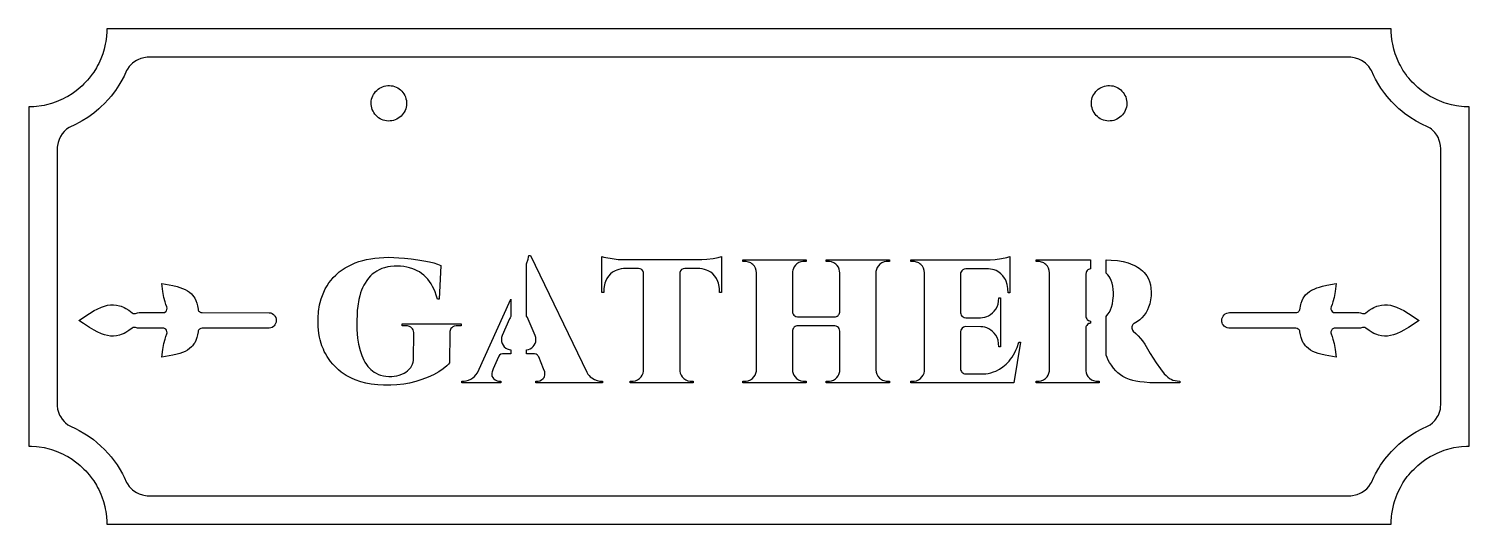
# Model space of a CAD drawing. Header units: millimetres. Extents: x 0 to 203, y 0 to 70.
import ezdxf

# ---------------------------------------------------------------- set-up
doc = ezdxf.new("R2010")
doc.units = ezdxf.units.MM
doc.layers.add('CUT', color=1, linetype='Continuous')
doc.layers.add('SCORE_OPTIONAL', color=5, linetype='Continuous')

msp = doc.modelspace()

# ---------------------------------------------------------------- linework, layer by layer
at = {"layer": 'CUT'}
for points in [[(202.48, 58.87), (201.76, 58.94), (201.41, 59), (200.7, 59.14), (200.01, 59.32), (199.66, 59.43), (199.33, 59.56), (198.66, 59.83), (198.01, 60.15), (197.7, 60.32), (197.39, 60.51), (196.79, 60.91), (196.5, 61.12), (195.95, 61.58), (195.42, 62.07), (195.17, 62.33), (194.7, 62.87), (194.47, 63.15), (194.26, 63.44), (193.86, 64.04), (193.5, 64.66), (193.33, 64.98), (193.18, 65.31), (192.91, 65.98), (192.78, 66.31), (192.57, 67), (192.41, 67.7), (192.35, 68.06), (192.25, 68.77), (192.21, 69.49), (192.2, 69.85), (11, 69.85), (10.99, 69.49), (10.95, 68.77), (10.85, 68.06), (10.79, 67.7), (10.63, 67), (10.53, 66.66), (10.42, 66.31), (10.16, 65.64), (9.87, 64.98), (9.7, 64.66), (9.53, 64.35), (9.15, 63.74), (8.94, 63.44), (8.5, 62.87), (8.27, 62.6), (7.78, 62.07), (7.52, 61.82), (6.98, 61.35), (6.7, 61.12), (6.11, 60.7), (5.5, 60.32), (5.19, 60.15), (4.87, 59.98), (4.21, 59.69), (3.87, 59.56), (3.19, 59.32), (2.5, 59.14), (2.15, 59.06), (1.79, 59), (1.08, 58.9), (0.72, 58.87), (0, 58.85), (0, 11), (0.36, 10.99), (1.08, 10.95), (1.44, 10.91), (2.15, 10.79), (2.85, 10.63), (3.19, 10.53), (3.87, 10.29), (4.21, 10.16), (4.87, 9.87), (5.19, 9.7), (5.5, 9.53), (6.11, 9.15), (6.41, 8.94), (6.98, 8.5), (7.25, 8.27), (7.78, 7.78), (8.03, 7.52), (8.5, 6.98), (8.94, 6.41), (9.15, 6.11), (9.53, 5.5), (9.7, 5.19), (9.87, 4.87), (10.16, 4.21), (10.29, 3.87), (10.53, 3.19), (10.71, 2.5), (10.79, 2.15), (10.85, 1.79), (10.95, 1.08), (10.99, 0.36), (11, 0), (192.2, 0), (192.21, 0.36), (192.25, 1.08), (192.29, 1.44), (192.41, 2.15), (192.57, 2.85), (192.67, 3.19), (192.91, 3.87), (193.04, 4.21), (193.18, 4.54), (193.5, 5.19), (193.86, 5.81), (194.05, 6.11), (194.47, 6.7), (194.7, 6.98), (195.17, 7.52), (195.42, 7.78), (195.95, 8.27), (196.22, 8.5), (196.5, 8.73), (197.09, 9.15), (197.7, 9.53), (198.01, 9.7), (198.66, 10.02), (198.99, 10.16), (199.66, 10.42), (200.01, 10.53), (200.7, 10.71), (201.05, 10.79), (201.76, 10.91), (202.12, 10.95), (202.84, 10.99), (203.2, 11), (203.2, 58.85)], [(53.29, 59.52), (53.3, 59.27), (53.28, 59.03), (53.24, 58.79), (53.17, 58.55), (53.08, 58.32), (52.97, 58.1), (52.83, 57.9), (52.68, 57.71), (52.51, 57.53), (52.33, 57.37), (52.12, 57.23), (51.91, 57.11), (51.69, 57.01), (51.45, 56.94), (51.21, 56.88), (50.97, 56.86), (50.72, 56.85), (50.48, 56.87), (50.24, 56.91), (50, 56.98), (49.77, 57.07), (49.55, 57.18), (49.35, 57.32), (49.16, 57.47), (48.98, 57.64), (48.82, 57.82), (48.68, 58.03), (48.56, 58.24), (48.46, 58.46), (48.39, 58.7), (48.33, 58.94), (48.31, 59.18), (48.3, 59.43), (48.32, 59.67), (48.36, 59.91), (48.43, 60.15), (48.52, 60.38), (48.63, 60.6), (48.77, 60.8), (48.92, 60.99), (49.09, 61.17), (49.27, 61.33), (49.48, 61.47), (49.69, 61.59), (49.91, 61.69), (50.15, 61.76), (50.39, 61.82), (50.63, 61.84), (50.88, 61.85), (51.12, 61.83), (51.36, 61.79), (51.6, 61.72), (51.83, 61.63), (52.05, 61.52), (52.25, 61.38), (52.44, 61.23), (52.62, 61.06), (52.78, 60.88), (52.92, 60.67), (53.04, 60.46), (53.14, 60.24), (53.21, 60), (53.27, 59.76)], [(154.89, 59.52), (154.9, 59.27), (154.88, 59.03), (154.84, 58.79), (154.77, 58.55), (154.68, 58.32), (154.57, 58.1), (154.43, 57.9), (154.28, 57.71), (154.11, 57.53), (153.93, 57.37), (153.72, 57.23), (153.51, 57.11), (153.29, 57.01), (153.05, 56.94), (152.81, 56.88), (152.57, 56.86), (152.32, 56.85), (152.08, 56.87), (151.84, 56.91), (151.6, 56.98), (151.37, 57.07), (151.15, 57.18), (150.95, 57.32), (150.76, 57.47), (150.58, 57.64), (150.42, 57.82), (150.28, 58.03), (150.16, 58.24), (150.06, 58.46), (149.99, 58.7), (149.93, 58.94), (149.91, 59.18), (149.9, 59.43), (149.92, 59.67), (149.96, 59.91), (150.03, 60.15), (150.12, 60.38), (150.23, 60.6), (150.37, 60.8), (150.52, 60.99), (150.69, 61.17), (150.87, 61.33), (151.08, 61.47), (151.29, 61.59), (151.51, 61.69), (151.75, 61.76), (151.99, 61.82), (152.23, 61.84), (152.48, 61.85), (152.72, 61.83), (152.96, 61.79), (153.2, 61.72), (153.43, 61.63), (153.65, 61.52), (153.85, 61.38), (154.04, 61.23), (154.22, 61.06), (154.38, 60.88), (154.52, 60.67), (154.64, 60.46), (154.74, 60.24), (154.81, 60), (154.87, 59.76)], [(52.66, 28.23), (60.99, 28.23), (60.99, 27.98), (60.52, 27.98), (60.27, 27.96), (60.02, 27.9), (59.81, 27.81), (59.67, 27.71), (59.56, 27.59), (59.48, 27.46), (59.42, 27.31), (59.39, 27.16), (59.38, 26.98), (59.37, 22.77), (59.2, 22.56), (58.98, 22.35), (58.46, 21.92), (57.83, 21.5), (57.08, 21.08), (56.36, 20.74), (55.46, 20.4), (54.61, 20.13), (53.71, 19.9), (52.9, 19.76), (51.92, 19.64), (51.06, 19.59), (50.06, 19.58), (49.25, 19.63), (48.3, 19.74), (47.56, 19.89), (46.85, 20.08), (46.02, 20.37), (45.54, 20.58), (45.22, 20.74), (44.78, 20.98), (44.36, 21.25), (44.08, 21.45), (43.7, 21.75), (43.45, 21.98), (43.11, 22.32), (42.88, 22.56), (42.57, 22.94), (42.28, 23.34), (42.1, 23.63), (41.85, 24.06), (41.69, 24.36), (41.55, 24.68), (41.36, 25.16), (41.25, 25.5), (41.11, 26), (41.03, 26.36), (40.93, 26.9), (40.83, 27.86), (40.81, 28.45), (40.81, 29.05), (40.88, 30), (41.02, 30.91), (41.1, 31.26), (41.24, 31.76), (41.41, 32.25), (41.6, 32.72), (41.82, 33.17), (42.07, 33.6), (42.34, 34.02), (42.64, 34.41), (42.96, 34.78), (43.31, 35.13), (43.8, 35.56), (44.2, 35.85), (44.63, 36.13), (45.08, 36.39), (45.55, 36.63), (46.05, 36.84), (46.56, 37.02), (47.1, 37.18), (47.65, 37.32), (48.23, 37.43), (48.82, 37.52), (49.44, 37.58), (50.07, 37.62), (50.73, 37.63), (51.51, 37.62), (52.21, 37.58), (53.01, 37.52), (53.92, 37.42), (54.89, 37.28), (55.73, 37.14), (56.51, 36.99), (57.13, 36.83), (57.67, 36.66), (58.11, 36.49), (57.87, 31.75), (57.64, 31.75), (57.49, 32.27), (57.32, 32.74), (57.13, 33.18), (56.97, 33.51), (56.75, 33.89), (56.52, 34.23), (56.27, 34.54), (56, 34.83), (55.73, 35.09), (55.39, 35.36), (55.1, 35.56), (54.8, 35.74), (54.49, 35.88), (54.18, 36.01), (53.72, 36.15), (53.32, 36.25), (52.91, 36.32), (52.44, 36.37), (52.04, 36.39), (51.54, 36.38), (51.03, 36.33), (50.64, 36.27), (50.17, 36.16), (49.81, 36.04), (49.41, 35.86), (49.1, 35.7), (48.8, 35.5), (48.46, 35.24), (48.2, 35), (47.9, 34.67), (47.68, 34.38), (47.43, 34), (47.25, 33.68), (47.09, 33.34), (46.95, 32.98), (46.81, 32.6), (46.7, 32.2), (46.57, 31.66), (46.41, 30.76), (46.34, 30.13), (46.3, 29.64), (46.26, 28.58), (46.29, 27.43), (46.33, 26.82), (46.39, 26.23), (46.52, 25.39), (46.73, 24.49), (46.97, 23.77), (47.26, 23.13), (47.42, 22.84), (47.64, 22.5), (47.84, 22.25), (48.04, 22.02), (48.26, 21.8), (48.49, 21.6), (48.73, 21.43), (49, 21.28), (49.33, 21.12), (49.63, 21.01), (50.02, 20.92), (50.35, 20.86), (50.79, 20.82), (51.19, 20.82), (51.55, 20.85), (51.93, 20.91), (52.27, 21), (52.63, 21.13), (52.93, 21.28), (53.18, 21.43), (53.44, 21.62), (53.68, 21.85), (53.88, 22.1), (54.04, 22.36), (54.14, 22.58), (54.22, 22.83), (54.27, 23.07), (54.29, 23.34), (54.32, 26.86), (54.31, 27.05), (54.28, 27.22), (54.22, 27.4), (54.13, 27.56), (54.01, 27.7), (53.9, 27.78), (53.69, 27.89), (53.41, 27.96), (53.15, 27.98), (52.66, 27.98)], [(70.22, 36.7), (70.45, 37.39), (70.51, 37.65), (70.55, 37.88), (70.77, 37.88), (78.7, 21.43), (78.87, 21.17), (79.03, 20.97), (79.21, 20.78), (79.41, 20.63), (79.81, 20.4), (80.17, 20.26), (80.51, 20.18), (80.91, 20.17), (80.91, 19.93), (71.52, 19.93), (71.52, 20.17), (71.86, 20.18), (72.09, 20.23), (72.34, 20.35), (72.57, 20.53), (72.7, 20.68), (72.77, 20.82), (72.82, 21), (72.82, 21.21), (72.78, 21.47), (72.63, 21.9), (71.93, 23.59), (71.87, 23.69), (71.79, 23.8), (71.71, 23.87), (71.59, 23.96), (71.36, 24.03), (70.21, 24.04), (70.21, 24.59), (70.49, 24.64), (70.75, 24.74), (70.96, 24.87), (71.17, 25.06), (71.31, 25.24), (71.44, 25.5), (71.51, 25.73), (71.54, 26.01), (71.52, 26.3), (71.43, 26.59), (70.45, 28.93), (70.34, 29.14), (70.21, 29.31)], [(80.86, 37.75), (81.1, 37.67), (81.42, 37.6), (82.28, 37.44), (83.14, 37.34), (83.89, 37.31), (94.95, 37.31), (95.66, 37.36), (96.53, 37.48), (97.26, 37.62), (97.7, 37.75), (97.7, 32.65), (97.45, 32.67), (97.43, 33.25), (97.36, 33.75), (97.3, 34), (97.21, 34.24), (97.01, 34.66), (96.78, 34.99), (96.5, 35.29), (96.2, 35.52), (95.85, 35.73), (95.59, 35.84), (95.32, 35.92), (94.98, 36), (94.68, 36.04), (94.25, 36.07), (92.54, 36.07), (92.3, 36.02), (92.09, 35.89), (91.93, 35.71), (91.84, 35.48), (91.82, 35.31), (91.82, 21.76), (91.83, 21.59), (91.9, 21.29), (92.01, 21.03), (92.18, 20.77), (92.4, 20.55), (92.67, 20.36), (92.98, 20.23), (93.28, 20.18), (93.73, 20.17), (93.73, 19.93), (84.83, 19.93), (84.83, 20.17), (85.28, 20.18), (85.58, 20.23), (85.89, 20.36), (86.17, 20.55), (86.38, 20.77), (86.55, 21.03), (86.66, 21.29), (86.73, 21.59), (86.74, 21.76), (86.74, 35.31), (86.72, 35.48), (86.63, 35.71), (86.47, 35.89), (86.26, 36.02), (86.02, 36.07), (84.31, 36.07), (83.89, 36.04), (83.58, 36), (83.24, 35.92), (82.97, 35.84), (82.71, 35.73), (82.36, 35.52), (82.07, 35.29), (81.78, 34.99), (81.55, 34.66), (81.35, 34.24), (81.26, 34), (81.2, 33.75), (81.13, 33.25), (81.11, 32.67), (80.86, 32.65)], [(100.75, 37.28), (109.65, 37.28), (109.65, 37.03), (109.21, 37.03), (108.93, 36.98), (108.64, 36.88), (108.37, 36.71), (108.16, 36.51), (107.99, 36.29), (107.87, 36.06), (107.79, 35.81), (107.75, 35.62), (107.74, 35.44), (107.74, 29.98), (107.76, 29.8), (107.83, 29.62), (107.94, 29.46), (108.06, 29.36), (108.23, 29.27), (108.42, 29.23), (113.65, 29.22), (113.79, 29.23), (113.93, 29.27), (114.05, 29.33), (114.17, 29.42), (114.24, 29.5), (114.32, 29.62), (114.38, 29.76), (114.41, 29.89), (114.41, 35.46), (114.39, 35.7), (114.33, 35.98), (114.21, 36.23), (114.04, 36.46), (113.83, 36.67), (113.56, 36.86), (113.25, 36.98), (112.95, 37.03), (112.5, 37.03), (112.5, 37.28), (121.4, 37.28), (121.4, 37.03), (120.95, 37.03), (120.65, 36.98), (120.34, 36.85), (120.07, 36.66), (119.85, 36.44), (119.68, 36.18), (119.57, 35.91), (119.51, 35.62), (119.49, 35.44), (119.49, 21.76), (119.53, 21.44), (119.63, 21.13), (119.79, 20.85), (120.01, 20.6), (120.15, 20.48), (120.3, 20.38), (120.45, 20.3), (120.61, 20.24), (120.93, 20.18), (121.4, 20.17), (121.4, 19.93), (112.5, 19.93), (112.5, 20.17), (112.95, 20.18), (113.23, 20.22), (113.52, 20.33), (113.79, 20.5), (113.99, 20.69), (114.16, 20.9), (114.29, 21.12), (114.37, 21.37), (114.4, 21.55), (114.41, 21.73), (114.41, 27.22), (114.39, 27.41), (114.32, 27.58), (114.21, 27.74), (114.09, 27.85), (113.92, 27.94), (113.73, 27.98), (108.5, 27.98), (108.36, 27.97), (108.22, 27.93), (108.1, 27.87), (107.98, 27.78), (107.91, 27.71), (107.83, 27.58), (107.77, 27.45), (107.75, 27.31), (107.74, 21.76), (107.76, 21.55), (107.82, 21.27), (107.94, 21.01), (108.11, 20.76), (108.32, 20.54), (108.6, 20.35), (108.9, 20.23), (109.2, 20.18), (109.65, 20.17), (109.65, 19.93), (100.75, 19.93), (100.75, 20.17), (101.2, 20.18), (101.5, 20.23), (101.81, 20.36), (102.08, 20.55), (102.3, 20.77), (102.47, 21.03), (102.58, 21.29), (102.65, 21.59), (102.66, 21.76), (102.66, 35.44), (102.62, 35.77), (102.52, 36.08), (102.36, 36.36), (102.15, 36.6), (102, 36.73), (101.85, 36.83), (101.7, 36.9), (101.54, 36.96), (101.22, 37.03), (100.75, 37.03)], [(124.45, 37.28), (135.64, 37.29), (136.35, 37.34), (137.22, 37.46), (137.95, 37.59), (138.39, 37.73), (138.39, 32.62), (138.14, 32.62), (138.12, 33.24), (138.04, 33.79), (137.89, 34.25), (137.79, 34.48), (137.66, 34.71), (137.42, 35.04), (137.14, 35.32), (136.83, 35.54), (136.45, 35.75), (136.18, 35.85), (135.94, 35.92), (135.69, 35.97), (135.38, 36.01), (132.17, 36.02), (131.94, 35.97), (131.76, 35.88), (131.61, 35.74), (131.51, 35.57), (131.46, 35.43), (131.45, 35.26), (131.45, 29.82), (131.48, 29.64), (131.54, 29.49), (131.64, 29.34), (131.8, 29.22), (131.97, 29.13), (132.17, 29.1), (134.24, 29.1), (134.56, 29.13), (134.86, 29.19), (135.14, 29.28), (135.41, 29.4), (135.68, 29.56), (135.97, 29.78), (136.2, 30.02), (136.41, 30.3), (136.6, 30.64), (136.74, 31.04), (136.81, 31.44), (136.83, 31.93), (137.07, 31.93), (137.07, 25.05), (137.07, 25.03), (136.83, 25.03), (136.81, 25.49), (136.73, 25.93), (136.6, 26.3), (136.4, 26.67), (136.21, 26.92), (135.96, 27.18), (135.71, 27.38), (135.42, 27.56), (135.15, 27.68), (134.87, 27.76), (134.61, 27.82), (134.3, 27.85), (132.17, 27.86), (131.98, 27.83), (131.84, 27.77), (131.69, 27.66), (131.56, 27.51), (131.49, 27.37), (131.45, 27.18), (131.45, 21.93), (131.46, 21.81), (131.5, 21.67), (131.56, 21.54), (131.64, 21.43), (131.75, 21.33), (131.88, 21.26), (132.02, 21.21), (132.13, 21.19), (134.5, 21.19), (134.99, 21.21), (135.33, 21.26), (135.73, 21.34), (136.1, 21.46), (136.42, 21.58), (136.93, 21.84), (137.42, 22.17), (137.87, 22.55), (138.29, 22.99), (138.51, 23.26), (138.73, 23.56), (138.92, 23.87), (139.1, 24.2), (139.26, 24.54), (139.41, 24.9), (139.65, 25.68), (139.9, 25.68), (138.96, 19.93), (124.45, 19.93), (124.45, 20.17), (124.91, 20.18), (125.21, 20.23), (125.51, 20.36), (125.79, 20.55), (126, 20.77), (126.17, 21.03), (126.29, 21.29), (126.35, 21.59), (126.36, 21.76), (126.36, 35.44), (126.33, 35.77), (126.23, 36.08), (126.06, 36.36), (125.85, 36.6), (125.7, 36.73), (125.56, 36.83), (125.41, 36.9), (125.25, 36.96), (124.93, 37.03), (124.45, 37.03)], [(142.09, 37.28), (149.77, 37.28), (149.77, 35.99), (149.63, 35.96), (149.5, 35.91), (149.41, 35.85), (149.3, 35.75), (149.22, 35.64), (149.15, 35.51), (149.1, 35.27), (149.11, 29.32), (149.13, 29.18), (149.17, 29.08), (149.25, 28.96), (149.32, 28.88), (149.51, 28.73), (149.77, 28.64), (149.77, 28.35), (149.63, 28.32), (149.53, 28.28), (149.33, 28.15), (149.24, 28.03), (149.17, 27.92), (149.13, 27.82), (149.11, 27.67), (149.11, 21.61), (149.15, 21.32), (149.26, 21.05), (149.42, 20.81), (149.63, 20.58), (149.92, 20.37), (150.22, 20.24), (150.54, 20.18), (150.99, 20.17), (150.99, 19.93), (142.09, 19.93), (142.09, 20.17), (142.54, 20.18), (142.84, 20.23), (143.15, 20.36), (143.42, 20.55), (143.64, 20.77), (143.81, 21.03), (143.92, 21.29), (143.98, 21.59), (143.99, 21.76), (143.99, 35.44), (143.96, 35.77), (143.86, 36.08), (143.7, 36.36), (143.48, 36.6), (143.34, 36.73), (143.19, 36.83), (143.04, 36.9), (142.88, 36.96), (142.56, 37.03), (142.09, 37.03)], [(151.97, 35.4), (151.97, 37.28), (152.67, 37.25), (153.57, 37.16), (154.39, 37.02), (155.1, 36.83), (155.77, 36.58), (156.12, 36.41), (156.4, 36.26), (156.65, 36.1), (156.89, 35.91), (157.12, 35.72), (157.33, 35.5), (157.53, 35.27), (157.71, 35.02), (157.95, 34.61), (158.11, 34.23), (158.24, 33.73), (158.31, 33.28), (158.35, 32.7), (158.33, 32.18), (158.26, 31.64), (158.14, 31.08), (157.98, 30.58), (157.83, 30.22), (157.61, 29.83), (157.34, 29.46), (157.04, 29.11), (156.74, 28.83), (156.4, 28.59), (155.93, 28.32), (155.85, 28.25), (155.75, 28.14), (155.66, 27.97), (155.62, 27.82), (155.62, 27.64), (155.65, 27.48), (155.71, 27.35), (155.81, 27.2), (156.19, 26.87), (156.51, 26.55), (156.84, 26.19), (157.13, 25.83), (157.43, 25.37), (158.21, 24.05), (159.05, 22.73), (159.64, 21.9), (160.19, 21.22), (160.45, 20.95), (160.69, 20.74), (160.93, 20.56), (161.17, 20.43), (161.4, 20.33), (161.7, 20.25), (162.02, 20.2), (162.39, 20.17), (162.39, 19.93), (159.18, 19.93), (158.16, 19.95), (157.37, 20.01), (156.72, 20.08), (156.19, 20.16), (155.76, 20.25), (155.26, 20.41), (154.79, 20.6), (154.34, 20.82), (153.99, 21.05), (153.65, 21.32), (153.33, 21.63), (153.02, 21.99), (152.72, 22.4), (152.46, 22.82), (152.28, 23.14), (152.12, 23.49), (151.97, 23.85), (151.97, 29.29), (152.24, 29.61), (152.44, 29.91), (152.6, 30.23), (152.75, 30.62), (152.87, 31.06), (152.95, 31.55), (153.03, 32.21), (153.02, 32.65), (152.99, 33.11), (152.93, 33.57), (152.83, 33.98), (152.71, 34.36), (152.57, 34.68), (152.42, 34.93), (152.23, 35.16)], [(7.08, 28.73), (8.56, 29.73), (9.2, 30.11), (9.63, 30.34), (10.26, 30.62), (10.68, 30.76), (11.1, 30.86), (11.53, 30.92), (11.95, 30.93), (12.38, 30.89), (12.8, 30.79), (13.03, 30.72), (13.44, 30.55), (13.67, 30.43), (14.09, 30.17), (14.59, 29.79), (14.73, 29.73), (14.85, 29.7), (15.04, 29.71), (15.35, 29.8), (15.57, 29.83), (18.91, 29.83), (19.03, 29.84), (19.14, 29.87), (19.31, 29.98), (19.41, 30.1), (19.49, 30.28), (19.51, 30.47), (19.48, 30.63), (19.34, 30.97), (19.22, 31.35), (19.07, 31.96), (18.91, 32.82), (18.76, 33.92), (20.3, 33.65), (20.92, 33.5), (21.31, 33.38), (21.7, 33.24), (22.06, 33.08), (22.39, 32.9), (22.68, 32.7), (22.95, 32.46), (23.09, 32.31), (23.3, 32.04), (23.41, 31.87), (23.57, 31.53), (23.71, 31.16), (23.8, 30.77), (23.87, 30.32), (23.9, 30.2), (23.96, 30.1), (24.06, 29.98), (24.16, 29.91), (24.27, 29.86), (24.46, 29.83), (33.93, 29.82), (34.13, 29.78), (34.33, 29.7), (34.51, 29.58), (34.65, 29.44), (34.73, 29.33), (34.83, 29.14), (34.89, 28.93), (34.91, 28.71), (34.88, 28.5), (34.82, 28.31), (34.72, 28.12), (34.6, 27.96), (34.5, 27.87), (34.32, 27.75), (34.13, 27.67), (33.93, 27.63), (24.46, 27.63), (24.27, 27.59), (24.16, 27.55), (24.06, 27.48), (23.96, 27.36), (23.9, 27.25), (23.87, 27.14), (23.8, 26.69), (23.71, 26.3), (23.57, 25.92), (23.41, 25.59), (23.3, 25.41), (23.09, 25.14), (22.95, 25), (22.68, 24.76), (22.39, 24.56), (22.06, 24.37), (21.7, 24.21), (21.31, 24.07), (20.92, 23.96), (20.3, 23.81), (18.76, 23.53), (18.91, 24.64), (19.07, 25.5), (19.22, 26.11), (19.34, 26.48), (19.48, 26.83), (19.51, 26.98), (19.49, 27.18), (19.41, 27.36), (19.31, 27.48), (19.14, 27.58), (19.03, 27.62), (18.91, 27.63), (15.57, 27.63), (15.35, 27.65), (15.04, 27.75), (14.85, 27.75), (14.7, 27.72), (14.59, 27.66), (14.09, 27.29), (13.67, 27.03), (13.44, 26.91), (13.03, 26.74), (12.8, 26.66), (12.38, 26.57), (11.95, 26.53), (11.53, 26.53), (11.1, 26.59), (10.68, 26.69), (10.26, 26.83), (9.63, 27.11), (9.2, 27.34), (8.56, 27.72), (7.71, 28.29)], [(179.31, 30.24), (179.44, 30.96), (179.5, 31.18), (179.63, 31.53), (179.79, 31.87), (179.9, 32.04), (180.13, 32.33), (180.38, 32.58), (180.67, 32.8), (180.97, 32.99), (181.32, 33.16), (181.69, 33.31), (182.08, 33.44), (182.49, 33.55), (183.12, 33.69), (184.44, 33.92), (184.29, 32.81), (184.13, 31.96), (183.98, 31.35), (183.86, 30.97), (183.72, 30.63), (183.69, 30.47), (183.7, 30.32), (183.77, 30.13), (183.89, 29.98), (184.06, 29.87), (184.17, 29.84), (184.29, 29.83), (187.63, 29.83), (187.85, 29.8), (188.16, 29.71), (188.35, 29.7), (188.47, 29.73), (188.61, 29.79), (189.11, 30.17), (189.53, 30.43), (189.76, 30.55), (190.17, 30.72), (190.4, 30.79), (190.82, 30.89), (191.25, 30.93), (191.67, 30.92), (192.1, 30.86), (192.52, 30.76), (192.94, 30.62), (193.57, 30.34), (194, 30.11), (194.64, 29.73), (196.12, 28.73), (194.64, 27.72), (194, 27.34), (193.57, 27.11), (192.94, 26.83), (192.52, 26.69), (192.1, 26.59), (191.67, 26.53), (191.25, 26.53), (190.82, 26.57), (190.4, 26.66), (190.17, 26.74), (189.76, 26.91), (189.53, 27.03), (189.11, 27.29), (188.61, 27.66), (188.47, 27.73), (188.35, 27.75), (188.16, 27.75), (187.85, 27.65), (187.63, 27.63), (184.29, 27.63), (184.17, 27.62), (184.06, 27.58), (183.89, 27.48), (183.77, 27.32), (183.7, 27.14), (183.69, 26.98), (183.72, 26.83), (183.86, 26.48), (183.98, 26.11), (184.13, 25.5), (184.29, 24.64), (184.44, 23.53), (182.9, 23.81), (182.28, 23.96), (181.89, 24.07), (181.5, 24.21), (181.14, 24.37), (180.81, 24.56), (180.52, 24.76), (180.25, 25), (180.11, 25.14), (179.9, 25.41), (179.79, 25.59), (179.63, 25.92), (179.49, 26.3), (179.4, 26.69), (179.33, 27.14), (179.3, 27.25), (179.24, 27.36), (179.17, 27.45), (179.08, 27.52), (178.93, 27.59), (178.74, 27.63), (169.3, 27.63), (169.08, 27.67), (168.96, 27.72), (168.77, 27.82), (168.62, 27.94), (168.48, 28.11), (168.42, 28.22), (168.34, 28.39), (168.31, 28.53), (168.29, 28.74), (168.32, 28.96), (168.38, 29.15), (168.48, 29.34), (168.61, 29.5), (168.79, 29.65), (168.99, 29.75), (169.19, 29.81), (169.4, 29.83), (178.78, 29.83), (178.9, 29.85), (179.01, 29.89), (179.11, 29.95), (179.19, 30.03), (179.26, 30.13)], [(61.08, 20.17), (61.43, 20.18), (61.72, 20.22), (62.02, 20.31), (62.35, 20.47), (62.63, 20.64), (62.86, 20.83), (63.08, 21.06), (63.28, 21.35), (68.01, 31.71), (68.01, 29.28), (67.89, 29.11), (67.8, 28.94), (66.78, 26.59), (66.7, 26.31), (66.67, 26.03), (66.7, 25.74), (66.78, 25.47), (66.92, 25.22), (67.07, 25.03), (67.29, 24.84), (67.49, 24.72), (67.76, 24.63), (68.01, 24.58), (68.01, 24.04), (66.81, 24.03), (66.58, 23.96), (66.39, 23.82), (66.29, 23.7), (66.24, 23.6), (65.5, 21.92), (65.35, 21.5), (65.3, 21.28), (65.3, 21.08), (65.34, 20.89), (65.44, 20.69), (65.57, 20.52), (65.77, 20.36), (66.05, 20.23), (66.28, 20.18), (66.6, 20.17), (66.6, 19.93), (61.09, 19.93)]]:
    msp.add_lwpolyline(points, close=True, dxfattribs=at)
at = {"layer": 'SCORE_OPTIONAL'}
msp.add_lwpolyline([(6.61, 56.38), (5.71, 55.94), (5.33, 55.69), (5, 55.39), (4.7, 55.04), (4.46, 54.67), (4.26, 54.26), (4.12, 53.83), (4.03, 53.39), (4.01, 53.17), (4, 16.91), (4.01, 16.68), (4.07, 16.24), (4.18, 15.8), (4.35, 15.38), (4.46, 15.18), (4.7, 14.81), (5, 14.46), (5.16, 14.31), (5.52, 14.03), (5.71, 13.91), (5.9, 13.8), (6.61, 13.47), (7.1, 13.22), (7.9, 12.75), (8.36, 12.46), (9.11, 11.92), (9.54, 11.58), (10.23, 10.97), (10.63, 10.59), (11.26, 9.91), (11.61, 9.49), (11.92, 9.11), (12.46, 8.36), (12.75, 7.9), (13.22, 7.1), (13.47, 6.61), (13.8, 5.9), (13.91, 5.71), (14.16, 5.33), (14.31, 5.16), (14.63, 4.85), (14.81, 4.7), (15.18, 4.46), (15.59, 4.26), (16.02, 4.12), (16.24, 4.07), (16.68, 4.01), (16.91, 4), (186.52, 4.01), (186.74, 4.03), (187.18, 4.12), (187.4, 4.18), (187.82, 4.35), (188.02, 4.46), (188.39, 4.7), (188.74, 5), (189.04, 5.33), (189.29, 5.71), (189.4, 5.9), (189.73, 6.61), (189.98, 7.1), (190.45, 7.9), (190.71, 8.31), (191.32, 9.15), (191.9, 9.87), (192.23, 10.23), (192.61, 10.63), (193.29, 11.26), (194.05, 11.88), (194.49, 12.21), (195.25, 12.72), (195.72, 13), (196.54, 13.44), (197.3, 13.8), (197.49, 13.91), (197.68, 14.03), (198.04, 14.31), (198.35, 14.63), (198.5, 14.81), (198.74, 15.18), (198.85, 15.38), (199.02, 15.8), (199.13, 16.24), (199.17, 16.46), (199.2, 16.91), (199.2, 52.94), (199.17, 53.39), (199.08, 53.83), (198.94, 54.26), (198.85, 54.47), (198.63, 54.86), (198.35, 55.22), (198.2, 55.39), (197.87, 55.69), (197.68, 55.82), (197.3, 56.05), (196.54, 56.41), (195.72, 56.85), (194.84, 57.39), (194.09, 57.93), (193.71, 58.24), (193.29, 58.59), (192.61, 59.22), (192.23, 59.62), (191.62, 60.31), (191.28, 60.74), (190.74, 61.49), (190.45, 61.95), (189.98, 62.75), (189.73, 63.24), (189.4, 63.95), (189.29, 64.14), (189.04, 64.52), (188.89, 64.69), (188.57, 65), (188.39, 65.15), (188.02, 65.39), (187.61, 65.59), (187.18, 65.73), (186.96, 65.78), (186.52, 65.84), (186.29, 65.85), (16.68, 65.84), (16.24, 65.78), (16.02, 65.73), (15.8, 65.67), (15.38, 65.5), (15.18, 65.39), (14.81, 65.15), (14.63, 65), (14.31, 64.69), (14.16, 64.52), (13.91, 64.14), (13.8, 63.95), (13.44, 63.19), (13, 62.37), (12.72, 61.9), (12.21, 61.14), (11.61, 60.36), (11.26, 59.94), (10.63, 59.26), (10.23, 58.88), (9.87, 58.55), (9.15, 57.97), (8.31, 57.36), (7.52, 56.87), (7.1, 56.63)], close=True, dxfattribs=at)

doc.saveas('drawing.dxf')
